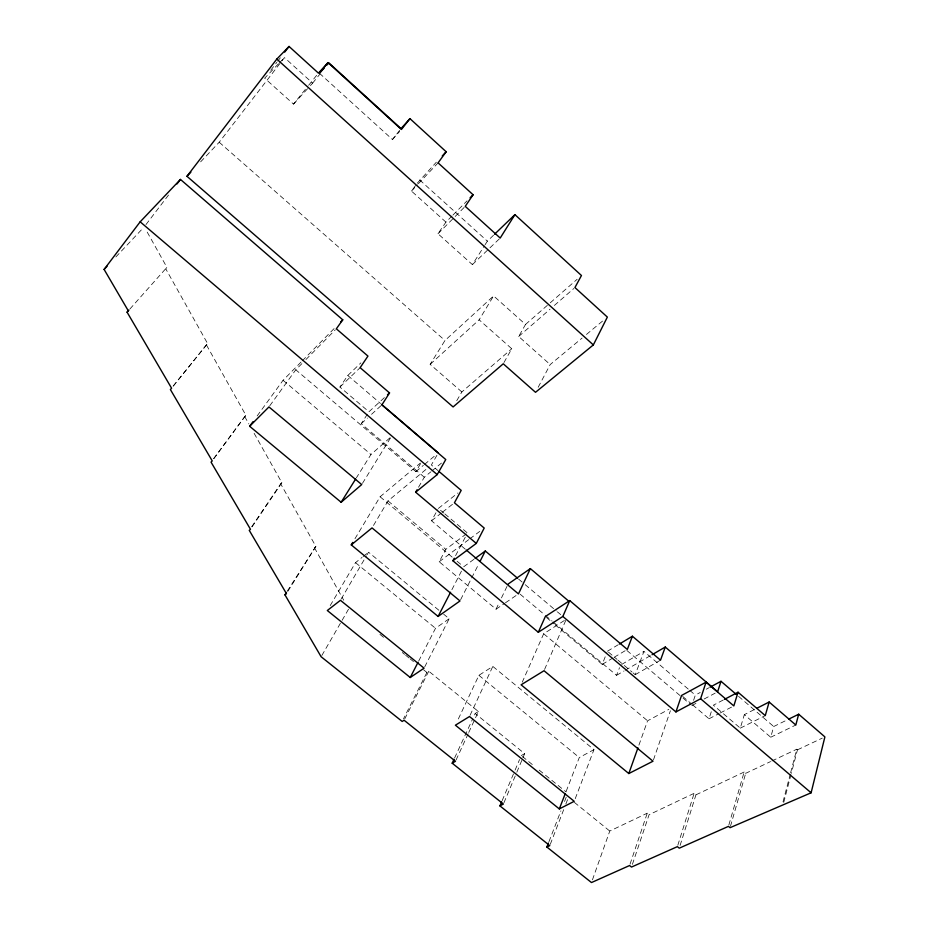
<?xml version="1.0" encoding="UTF-8"?>
<svg xmlns="http://www.w3.org/2000/svg" width="929" height="929" viewBox="0 0 929 929"><rect width="100%" height="100%" fill="white"/><g stroke="black" fill="none" stroke-linecap="round" stroke-linejoin="round"><path stroke-width="0.7" stroke-dasharray="4.64 3.48" d="M783.019 801.832L790.254 774.136M790.614 772.754L796.768 749.227L797.465 749.819L791.322 773.358M783.739 802.435L790.962 774.74M754.255 709.605L744.326 714.656L770.733 737.243L773.718 726.524L787.455 719.766M728.859 824.975L744.141 772.022L745.697 773.323L770.571 761.583M730.461 826.299L745.697 773.323M723.238 700.013L713.367 705.192L740.297 728.139L744.326 714.656M677.81 845.274L694.126 793.32L695.949 794.829L744.141 772.022M680.109 845.448L695.949 794.829M692.535 704.786L709.024 718.779L712.497 707.91M693.58 700.338L695.322 695.113L700.211 692.477M632.394 864.376L649.092 814.71L694.126 793.32M630.036 864.191L647.246 813.189L649.092 814.71M653.482 759.852L670.39 710.743M592.435 879.844L609.772 831.049L647.246 813.189M638.92 745.139L647.583 720.799L668.834 709.361M633.067 672.898L635.204 674.698L643.925 651.392L688.761 689.527M575.237 798.673L593.968 749.645L492.811 666.407L478.899 675.325L457.254 721.264M553.127 621.942L616.566 675.313L619.515 667.672M548.958 841.686L560.907 810.854M564.542 801.472L566.62 796.118M550.305 844.287L563.775 809.403M565.854 804.026L567.921 798.661M566.156 791.345L579.29 757.541L593.968 749.645M555.182 624.799L602.213 664.363L606.904 652.541M503.948 802.726L516.269 773.543M516.826 772.22L522.423 758.958M522.992 757.623L524.664 753.651L475.172 713.507L473.36 717.432M502.171 800.601L514.515 771.465M515.084 770.141L519.566 759.539M544.591 669.426L566.237 619.306L543.674 633.764L522.261 682.188M456.081 759.968L468.146 733.782M468.75 732.47L478.412 711.521L428.768 671.214L426.899 672.468L403.488 718.872M454.606 757.971L472.756 718.744M470.086 715.26L492.811 666.407M466.323 533.873L445.815 549.353L439.196 561.766L496.04 609.203L499.059 602.921M501.474 597.893L508.117 584.062M404.73 718.941L428.768 671.214M424.716 666.917L449.171 618.737L443.656 614.185M460.645 599.669L478.807 563.822M418.665 661.111L435.504 628.306L449.171 618.737M451.889 589.706L461.736 570.603M455.57 555.681L465.499 536.753M538.181 387.265L550.189 364.574L582.077 338.086M465.336 549.225L431.52 520.774L437.675 509.661M503.959 362.542L511.763 348.758L479.143 319.808L493.601 295.91L525.512 324.453L518.696 336.495L550.189 364.574M418.538 487.226L424.298 477.216L430.742 471.909M436.92 455.315L431.37 464.953L437.989 470.608M321.852 655.491L341.396 621.547M342.127 620.293L348.642 608.983M456.743 400.701L461.852 391.968L511.763 348.758M341.164 599.066L366.386 555.914M367.106 554.683L368.558 552.221L439.231 610.539M301.879 363.645L295.794 369.788L415.867 471.63L420.709 463.35M330.201 605.603L355.528 562.637L362.043 557.423M373.481 525.454L388.02 500.905L429.14 466.799M354.971 538.715L380.1 496.771L420.314 463.083M362.449 483.359L391.33 436.595L370.973 454.478L356.434 477.761M287.224 591.216L315.86 546.391L280.663 483.823L281.87 482.708L253.071 431.439M287.955 591.204L315.86 546.391M461.852 391.968L430.139 364.342L444.979 340.49L493.601 295.91M451.97 216.051L445.932 222.124L437.977 233.748L472.385 264.614L484.369 245.86M485.112 244.687L487.365 241.168L493.485 235.269M424.298 477.216L361.23 423.717L367.396 414.171M251.666 526.778L280.663 483.823M252.073 526.871L281.87 482.708M384.385 397.635L368.941 411.779L339.921 387.056L347.794 375.479L360.893 362.867M269.782 405.776L295.794 369.788M257.159 415.937L283.066 380.286L301.275 361.834M213.565 458.694L245.848 415.217L206.412 344.903L207.597 343.567L165.745 268.818L166.918 267.355L145.679 229.358M213.925 458.624L245.848 415.217M445.932 222.124L411.466 191.072L416.389 184.383M417.202 183.268L436.351 162.192M145.981 224.574L170.112 192.977M270.757 70.256L276.854 62.324M277.725 61.186L280.337 57.784M200.641 161.843L219.209 142.242L284.46 57.621L312.655 83.122L309.787 86.269M319.46 73.263L392.456 139.501L401.003 128.643M278.514 63.787L264.649 78.199L293.541 104.118L307.754 86.397M308.649 85.294L318.426 73.112M312.655 83.122L319.866 74.146M173.096 386.185L206.412 344.903M173.386 385.976L207.597 343.567M129.897 309.009L166.918 267.355M392.456 139.501L399.633 131.477M293.541 104.118L308.823 87.326M115.858 256.95L143.275 227.872M411.466 191.072L417.388 184.801M418.364 183.756L438.082 162.865M279.501 62.766L284.46 57.621M302.285 360.812L334.661 328.018M305.931 359.546L335.311 329.83M452.98 215.029L467.055 200.85M437.977 233.748L465.243 206.343M339.921 387.056L360.138 367.675M472.385 264.614L500.197 238.056M361.23 423.717L367.431 418.073M371.554 414.311L381.877 404.893M430.139 364.342L479.143 319.808M525.512 324.453L549.178 303.748M550.258 302.808L577.164 279.269M518.696 336.495L550.061 309.194M554.381 305.432L573.855 288.489M415.867 471.63L423.345 465.383M424.414 464.5L436.177 454.687M586.466 334.44L604.059 319.831M431.811 471.026L441.472 463.072M363.123 556.552L368.558 552.221M438.36 508.43L457.927 492.951M431.52 520.774L441.333 513.063M442.425 512.204L454.432 502.786M439.196 561.766L468.68 539.679M469.784 538.855L479.77 531.376M463.699 566.783L473.929 559.304M496.04 609.203L504.296 603.571M505.481 602.77L516.094 595.524M475.172 713.507L478.412 711.521M607.427 651.229L618.133 644.796M602.213 664.363L612.966 657.976M614.162 657.267L627.307 649.452M621.733 664.398L643.925 651.392M616.566 675.313L623.998 671.005M625.229 670.285L650.881 655.398M635.204 674.698L660.519 660.171M521.25 755.567L524.664 753.651M706.319 689.19L708.769 687.866M691.838 705.564L697.981 702.289M704.124 699.026L715.179 693.139M709.024 718.779L718.953 713.635M720.196 712.996L733.84 705.924M740.297 728.139L765.264 715.609M770.733 737.243L795.816 725.026M771.883 760.967L796.768 749.227M797.465 749.819L822.281 738.125M574.366 802.377L609.772 831.049M379.938 634.379L384.409 638.002M402.303 652.518L404.533 654.33M405.659 655.235L409.004 657.953M410.13 658.858L413.475 661.587M423.543 669.751L426.899 672.468M522.377 756.473L533.594 765.566M539.192 770.106L566.109 791.914M478.899 675.325L579.29 757.541M355.528 562.637L435.504 628.306M380.1 496.771L452.702 557.574M457.103 561.255L462.596 565.866M543.674 633.764L647.583 720.799M388.02 500.905L445.815 549.353M520.194 594.223L544.348 614.545M545.439 615.474L552.023 621.013M546.426 617.437L554.09 623.882M440.52 510.253L443.748 512.982M444.828 513.888L467.461 533.014M608.495 652.135L617.042 659.358M618.11 660.264L631.999 671.992M283.066 380.286L370.973 454.478M518.568 579.069L524.107 583.749M525.21 584.689L556.262 610.887M557.365 611.828L560.698 614.626M682.641 696.402L691.443 703.857M626.912 650.497L681.932 697.156M683.036 698.085L690.746 704.623M689.852 690.456L695.322 695.113M347.794 375.479L380.507 403.465M738.578 696.367L773.718 726.524M219.209 142.242L444.979 340.49M419.664 179.924L487.365 241.168M244.641 416.436L248.856 423.938M314.374 547.645L343.742 600.215"/><path stroke-width="1.39" d="M548.435 843.021L546.879 847.039L591.483 882.55L629.583 865.526L631.488 867.071L677.38 846.644L679.262 848.177L728.452 826.369L730.055 827.693L811.11 792.797L824.894 736.894L798.685 714.227L788.698 719.151M798.685 714.227L795.816 725.026L769.142 702.022L756.74 708.339M769.142 702.022L765.264 715.609L738.032 692.233L724.469 699.363M738.032 692.233L733.84 705.924L706.052 682.165L681.549 695.461L675.929 711.928L562.835 616.461L538.309 632.266L452.899 560.768L454.235 558.224M736.372 694.486L720.997 681.294L717.641 691.826L665.269 647.037L652.077 654.701M675.929 711.928L700.605 698.759L706.052 682.165M628.805 773.543L653.006 761.211L544.034 670.726L521.099 684.812L628.805 773.543L637.956 747.845M665.269 647.037L660.519 660.171L632.405 636.226L619.318 644.087M632.405 636.226L627.307 649.452L569.732 600.598L545.335 616.519L538.309 632.266M559.316 808.915L574.227 801.321L469.493 716.538L455.396 725.201L559.316 808.915L565.099 794.051M546.879 847.039L549.794 845.634L499.93 805.896L501.614 801.924M562.835 616.461L569.732 600.598M499.93 805.896L503.39 804.049L452.191 763.197L454.002 759.283M568.769 601.179L530.366 568.606L518.463 593.91L466.439 550.154M514.921 214.645L500.197 238.056L465.243 206.343L473.093 194.765L438.082 162.865L446.175 151.764L409.944 118.633L401.421 129.468L328.03 62.603L318.426 73.112L289.047 46.45L276.807 59.084L186.961 176.289L453.097 406.937L503.251 363.796L535.51 392.305L593.341 344.926L607.357 317.091L574.935 287.549L581.461 275.507L514.921 214.645L494.507 234.294M480.107 561.255L485.298 550.99L517.453 578.128M410.246 677.508L424.077 668.183L340.444 600.297L327.31 610.516L410.246 677.508L418.015 662.365M352.753 542.42L351.267 544.893L438.105 616.438L450.577 592.249M452.899 560.768L476.298 543.407L484.206 528.055L454.432 502.786L461.19 490.373L439.103 471.549M476.298 543.407L415.658 492.219L437.199 474.603L445.757 459.53L381.877 404.893L389.53 392.921L360.138 367.675L367.954 356.086L336.333 328.808L342.755 319.82L180.458 179.425L140.163 221.822L104.106 269.422L128.248 310.716L127.076 312.179L171.586 388.206L170.39 389.541L212.242 460.912L211.046 462.119L250.458 529.263L249.251 530.354L286.446 593.619L284.959 594.85L321.12 656.745L402.187 721.45L404.08 720.23L455.477 761.281L452.191 763.197M415.658 492.219L417.098 489.722M252.99 421.685L249.646 426.283L341.14 502.264L355.679 478.981M284.959 594.85L286.469 592.423M177.009 183.942L180.458 179.425M284.692 52.117L289.047 46.45M328.03 62.603L319.46 73.263L324.175 68.096M127.076 312.179L128.957 310.065M409.944 118.633L401.003 128.643L328.889 62.928L326.996 64.995M104.106 269.422L107.044 266.309M442.25 155.944L446.175 151.764M186.961 176.289L190.875 172.167M340.722 321.875L342.755 319.82M470.074 197.807L473.093 194.765M249.646 426.283L268.945 406.937L361.706 484.566L341.14 502.264M387.474 394.813L389.53 392.921M351.267 544.893L372.03 527.904L460.006 600.958L438.105 616.438M475.067 558.48L485.298 550.99M508.117 584.062L530.366 568.606M709.988 687.216L720.997 681.294M140.163 221.822L437.199 474.603M700.605 698.759L811.11 792.797M381.598 404.405L438.314 452.911M276.807 59.084L593.341 344.926"/></g></svg>
